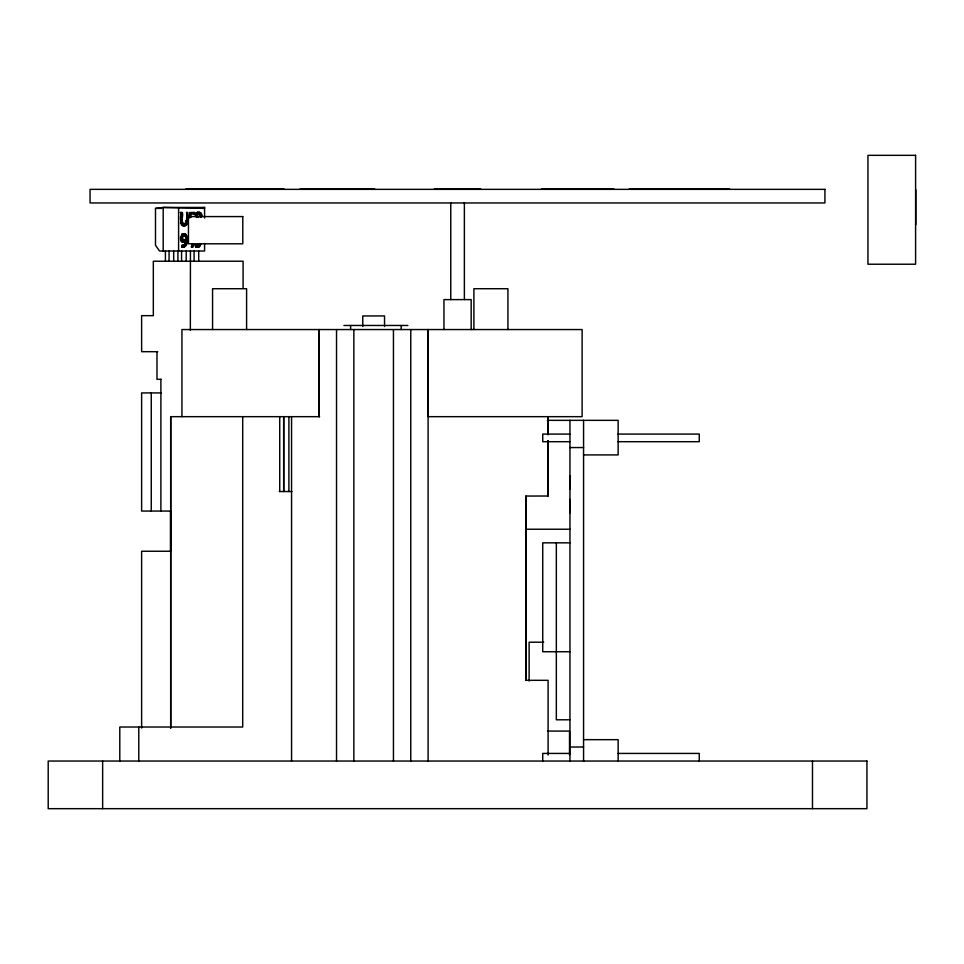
<?xml version="1.0" encoding="UTF-8"?>
<svg xmlns="http://www.w3.org/2000/svg" width="964" height="964" viewBox="0 0 964 964"><rect width="100%" height="100%" fill="white"/><g stroke="black" fill="none" stroke-linecap="round" stroke-linejoin="round"><path stroke-width="1.45" d="M119.789 761.042L119.789 727.013L242.711 727.013L242.711 416.665M138.78 761.042L138.78 727.013M151.264 511.053L151.264 392.926M156.975 351.691L156.975 379.31L161.108 379.31M160.892 511.053L160.892 379.31M170.7 416.665L170.7 728.061L170.7 416.665L319.602 416.665M190.342 330.399L190.438 251.014M243.085 288.284L243.085 261.22L153.324 261.22L153.324 315.662L141.624 315.662L141.624 351.691L157.747 351.691M279.729 491.532L279.729 416.665M288.899 491.532L288.899 416.665M291.562 761.042L291.562 416.665M336.532 761.042L336.532 329.555M353.86 761.042L353.86 329.555M362.765 326.459L362.765 315.939L384.54 315.939L384.54 326.459M393.445 761.042L393.445 329.555M410.772 761.042L410.772 329.555M428.1 761.042L428.1 329.555L428.1 416.665L582.111 416.665L582.111 329.555L181.931 329.555L181.931 416.665M548.094 755.053L548.094 680.319L525.79 680.319L525.898 496.062L548.094 496.014L548.094 440.62L548.094 496.014M182.774 240.735L186.004 240.12C188.149 232.481 177.774 235.505 182.774 240.735L184.257 240.626L185.064 239.301M184.269 225.636L186.606 222.889L186.799 212.502M184.449 225.709L181.521 225.034C189.161 228.926 188.546 216.394 187.763 212.502L186.546 212.502C191.077 227.938 176.87 227.938 181.401 212.502M183.172 242.097C179.846 240.41 181.063 232.493 185.389 234.023C188.799 237.493 188.209 248.013 181.678 247.133C187.414 246.929 187.968 236.457 183.883 233.794M200.379 216.261L199.524 213.634L197.307 213.61L196.451 216.008L197.271 217.298M196.451 217.262C193.631 211.068 204.175 210.995 201.283 217.213L200.319 217.213L199.922 213.128L197.355 212.261L199.476 212.261M185.04 241.349L184.955 242.326L185.919 242.326L186.004 241.349L183.136 242.253M184.365 240.831L183.738 240.735C181.81 239.675 182.076 234.577 184.835 235.288M185.919 242.326L184.401 245.398L182.124 245.326L182.124 246.989L183.16 247.17M198.223 217.298L197.415 216.008L197.777 214.008L198.873 213.478M200.813 243.699L199.102 246.844L195.559 246.989L198.668 246.447L199.849 243.699M195.355 214.273L196.174 214.912M184.799 243.193L184.57 243.928L185.522 243.928M198.536 244L198.198 244.892L199.5 244M185.462 223.973L184.51 223.973L186.148 223.178M183.895 245.603L181.702 245.567L185.221 244.555M196.523 246.989L195.415 246.447L195.415 244.615L197.837 245.687L199.15 244.892M184.835 233.794L181.654 234.421L182.618 234.421M182.75 241.868C180.256 241.868 185.534 242.964 186.004 241.349M204.585 243.506L204.585 251.014L159.542 251.014L155.493 245.29L155.493 208.405L163.193 207.453L204.585 207.453L204.585 217.972M202.018 207.778L204.585 207.453M185.787 189.04L284.151 189.04M300.069 189.04L374.683 189.04M434.39 189.04L480.747 189.04M541.527 189.04L613.96 189.04M629.227 189.04L729.652 189.04M155.493 208.405L161.41 208.405M163.193 251.014L163.193 207.453L204.585 208.405M180.184 212.502L182.365 212.502C183.666 215.55 179.967 222.865 184.449 224.238M197.789 212.454L196.355 212.755L197.319 212.755M199.042 212.442L200.006 212.442M199.512 212.731L200.476 212.731M199.922 213.128L200.886 213.128M195.945 213.177L196.909 213.177M197.307 213.61L198.271 213.61M200.247 213.622L201.211 213.622M196.825 214.008L197.777 214.008M200.018 214.068L199.054 214.068L199.367 214.719M200.488 214.189L201.452 214.189M200.633 214.815L201.584 214.815M200.681 215.502L201.633 215.502M195.162 215.611L196.126 215.611M196.451 216.008L197.415 216.008M200.584 216.358L201.548 216.358M196.608 216.502L197.572 216.502M196.885 216.924L197.849 216.924M181.401 220.575L182.365 220.575M186.799 220.575L187.763 220.575M185.582 220.611L186.546 220.611M186.751 221.828L187.715 221.828M181.485 222.082L182.449 222.082M185.498 222.082L186.462 222.082M181.594 222.66L182.558 222.66M185.377 222.66L186.341 222.66M180.376 222.901L181.34 222.901L182.485 225.034M186.606 222.889L187.57 222.889M181.798 223.178L182.762 223.178M180.654 223.768L181.606 223.768M182.088 223.636L183.052 223.636M184.895 223.636L185.859 223.636M186.341 223.781L187.305 223.781M182.461 223.973L183.425 223.973M182.931 224.178L184.992 224.178M185.932 224.516L186.895 224.516M185.462 225.046L186.413 225.046M182.088 225.407L183.04 225.407M184.907 225.407L185.871 225.407M182.738 225.636L185.233 225.636M182.16 234.035L183.124 234.035M184.425 234.023L185.389 234.023M184.895 234.385L185.859 234.385M185.305 234.879L186.269 234.879M182.907 235.18L184.232 235.132M182.594 235.324L183.558 235.324M182.304 235.565L183.268 235.565M183.883 235.288L185.112 235.517M185.727 235.71L186.691 235.71M182.063 235.903L183.027 235.903M185.389 235.867L184.148 235.517M180.593 236.361L181.557 236.361M181.871 236.325L182.835 236.325M184.69 236.409L185.654 236.409M181.726 236.843L182.69 236.843M186.04 236.746L187.004 236.746M180.425 237.228L181.389 237.228M186.233 238.06L187.197 238.06M180.364 238.18L181.328 238.18M181.618 238.12L182.582 238.12M181.654 238.867L182.618 238.867M180.437 239.253L181.389 239.253M181.762 239.458L182.726 239.458M186.305 239.675L187.269 239.675M181.955 239.952L182.919 239.952M181.581 240.144L180.617 240.144L180.931 240.892M185.04 240.12L186.004 240.12M182.244 240.373L183.208 240.373M184.257 240.626L185.208 240.626M186.245 241.241L187.197 241.241M181.365 241.482L182.329 241.482M184.1 242.036L185.064 242.036M182.208 242.097L184.594 242.193M186.052 242.711L187.016 242.711M185.739 244.037L186.691 244.037M199.693 244.543L200.657 244.543M183.883 245.049L184.847 245.049M195.909 244.952L194.945 244.952L198.873 245.254M185.293 245.097L186.257 245.097M199.44 245.278L200.404 245.278M183.437 245.398L184.401 245.398M195.535 245.302L196.499 245.302M196.198 245.579L198.548 245.495M184.714 245.989L185.678 245.989M199.102 245.916L200.066 245.916M198.668 246.447L199.632 246.447M184.028 246.639L184.992 246.639M198.138 246.844L199.102 246.844M183.196 247.037L184.16 247.037M191.113 246.917L193.258 246.917L193.258 243.952M196.198 247.133L198.5 247.097M343.907 325.471L407.88 325.471M161.084 392.926L141.624 392.926L141.624 511.053L170.857 511.053M547.371 420.34L618.141 420.34L618.141 454.912L583.569 454.912M569.82 434.089L542.732 434.089L542.732 441.705L569.82 441.705M617.984 434.089L699.261 434.089L699.261 441.705L617.984 441.705M569.953 447.561L583.569 447.561M279.295 491.532L291.899 491.532M526.308 529.236L569.953 529.236M569.953 542.84L542.732 542.84L542.732 651.736L569.953 651.736M170.929 551.239L141.624 551.239L141.624 728.073M543.708 642.205L529.116 642.205L529.116 681.042M569.953 719.795L556.336 719.795L556.336 542.84M547.444 731.086L569.519 731.086L569.519 755.053M583.569 739.665L618.141 739.665L618.141 760.716M569.953 747.016L583.569 747.016M569.82 753.426L542.732 753.426L542.732 761.042M617.984 753.426L699.261 753.426L699.261 761.042M197.921 213.478L198.572 213.634M181.34 222.901L181.148 212.502M915.8 189.763L915.8 224.745M812.483 761.042L812.483 808.676M583.569 420.34L583.569 761.403M569.953 420.34L569.953 761.403M569.881 475.83L569.881 489.182M569.881 499.364L569.881 512.908M525.898 496.014L525.898 680.319M507.932 329.555L507.932 288.718L473.902 288.718L473.902 329.555M471.179 329.555L471.179 299.611L443.958 299.611L443.958 329.555M464.371 202.765L464.371 299.611M450.766 202.765L450.766 299.611M401.193 325.471L401.193 329.555M350.607 325.471L350.607 329.555M246.591 329.555L246.591 288.718L212.562 288.718L212.562 329.555M198.717 251.014L198.717 261.22M194.089 251.014L194.089 261.22M193.776 212.502L193.776 214.02M192.294 243.952L192.294 246.917M192.077 243.952L192.077 246.917M190.908 214.02L190.908 217.466M189.944 217.466L189.944 214.02L194.74 214.02L194.74 212.502L189.715 212.502L189.715 217.828M188.04 240.651L188.04 242.47M186.197 251.014L186.197 261.22M181.581 251.014L181.581 261.22M178.593 208.405L178.593 251.014M177.918 251.014L177.918 261.22M173.689 251.014L173.689 261.22M170.508 511.053L170.508 551.239M169.062 251.014L169.062 261.22M165.41 251.014L165.41 261.22M102.642 761.042L102.642 808.676M283.693 416.665L283.693 491.532L283.681 416.665M319.204 329.555L319.204 416.665L319.204 329.555M548.094 416.665L548.094 434.631L548.094 416.665M915.595 155.325L867.949 155.325L867.949 264.22L915.595 264.22L915.595 155.325M824.931 189.354L90.062 189.354L90.062 202.958L824.931 202.958L824.931 189.354M242.783 216.575L188.438 216.575L188.438 243.796L242.783 243.796L242.783 216.575M866.937 761.042L48.2 761.042L48.2 808.676L866.937 808.676L866.937 761.042"/></g></svg>
